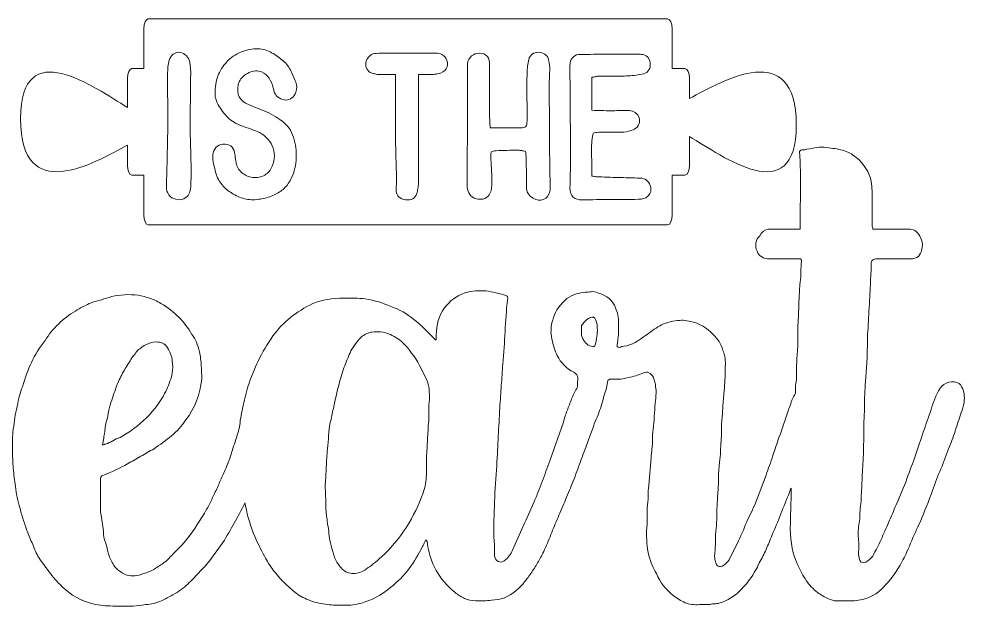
# Model space of a CAD drawing. Header units: inches. Extents: x 0.79 to 5.21, y -5.92 to -0.08.
# Drawn here: x 2.563 to 5.175, y -4.045 to -2.424 of the extents above; entities that cross this region are included whole.
import ezdxf

# ---------------------------------------------------------------- set-up
doc = ezdxf.new("R2010")
doc.units = ezdxf.units.IN
doc.header["$MEASUREMENT"] = 0
doc.layers.add('Layer 1', color=7, linetype='Continuous')

# ---------------------------------------------------------------- blocks, each defined once
blk = doc.blocks.new('block 4')
at = {"layer": 'Layer 1', "lineweight": 0}
for points, knots in [([(4.354, -2.4243), (4.354, -2.4243), (2.92, -2.4243), (2.92, -2.4243), (2.9131, -2.4243), (2.9075, -2.4364), (2.9075, -2.4511), (2.9075, -2.4511), (2.9075, -2.5615), (2.9075, -2.5615), (2.9075, -2.5615), (2.875, -2.5615), (2.875, -2.5615), (2.8682, -2.5615), (2.8625, -2.5735), (2.8625, -2.5883), (2.8625, -2.5883), (2.8625, -2.6684), (2.8625, -2.6684), (2.7725, -2.6145), (2.5676, -2.4632), (2.5676, -2.7), (2.5676, -2.9406), (2.7695, -2.8233), (2.8625, -2.7728), (2.8625, -2.7728), (2.8625, -2.8288), (2.8625, -2.8288), (2.8625, -2.8436), (2.8682, -2.8556), (2.875, -2.8556), (2.875, -2.8556), (2.9075, -2.8556), (2.9075, -2.8556), (2.9075, -2.8556), (2.9075, -2.966), (2.9075, -2.966), (2.9075, -2.9808), (2.9131, -2.9928), (2.92, -2.9928), (2.92, -2.9928), (4.354, -2.9928), (4.354, -2.9928), (4.3609, -2.9928), (4.3665, -2.9808), (4.3665, -2.966), (4.3665, -2.966), (4.3665, -2.8556), (4.3665, -2.8556), (4.3665, -2.8556), (4.4018, -2.8556), (4.4018, -2.8556), (4.4086, -2.8556), (4.4143, -2.8436), (4.4143, -2.8288), (4.4143, -2.8288), (4.4143, -2.7487), (4.4143, -2.7487), (4.5043, -2.8026), (4.7092, -2.9539), (4.7092, -2.7171), (4.7092, -2.4765), (4.5073, -2.5938), (4.4143, -2.6443), (4.4143, -2.6443), (4.4143, -2.5883), (4.4143, -2.5883), (4.4143, -2.5735), (4.4086, -2.5615), (4.4018, -2.5615), (4.4018, -2.5615), (4.3665, -2.5615), (4.3665, -2.5615), (4.3665, -2.5615), (4.3665, -2.4511), (4.3665, -2.4511), (4.3665, -2.4364), (4.3609, -2.4243), (4.354, -2.4243)], [0, 0, 0, 0, 1, 1, 1, 2, 2, 2, 3, 3, 3, 4, 4, 4, 5, 5, 5, 6, 6, 6, 7, 7, 7, 8, 8, 8, 9, 9, 9, 10, 10, 10, 11, 11, 11, 12, 12, 12, 13, 13, 13, 14, 14, 14, 15, 15, 15, 16, 16, 16, 17, 17, 17, 18, 18, 18, 19, 19, 19, 20, 20, 20, 21, 21, 21, 22, 22, 22, 23, 23, 23, 24, 24, 24, 25, 25, 25, 26, 26, 26, 26]), ([(3.197, -2.6607), (3.2053, -2.6642), (3.2136, -2.6676), (3.2219, -2.6709), (3.2302, -2.6741), (3.2385, -2.6775), (3.2467, -2.681), (3.2646, -2.6888), (3.2806, -2.6988), (3.2948, -2.7107), (3.309, -2.7227), (3.3184, -2.7385), (3.3232, -2.7581), (3.328, -2.7773), (3.3298, -2.7964), (3.3285, -2.8154), (3.3272, -2.8343), (3.3215, -2.853), (3.3115, -2.8713), (3.3054, -2.8822), (3.298, -2.8909), (3.2892, -2.8974), (3.2805, -2.904), (3.2707, -2.9094), (3.2598, -2.9138), (3.2541, -2.9159), (3.2484, -2.9177), (3.2425, -2.919), (3.2366, -2.9203), (3.2306, -2.9214), (3.2245, -2.9223), (3.211, -2.9244), (3.1981, -2.9239), (3.1859, -2.9206), (3.1737, -2.9174), (3.162, -2.9122), (3.1506, -2.9053), (3.1406, -2.8992), (3.1317, -2.8915), (3.1238, -2.8824), (3.116, -2.8732), (3.1103, -2.8623), (3.1068, -2.8497), (3.1046, -2.8414), (3.1024, -2.8331), (3.1003, -2.8248), (3.0981, -2.8166), (3.0974, -2.8081), (3.0983, -2.7993), (3.0992, -2.7915), (3.1021, -2.7849), (3.1071, -2.7794), (3.1121, -2.7739), (3.1184, -2.7708), (3.1258, -2.7699), (3.1445, -2.7686), (3.1554, -2.7767), (3.1585, -2.7941), (3.1593, -2.7985), (3.16, -2.8027), (3.1604, -2.8068), (3.1609, -2.811), (3.1615, -2.8153), (3.1624, -2.8196), (3.1641, -2.8309), (3.1693, -2.8404), (3.1778, -2.848), (3.1863, -2.8557), (3.1966, -2.8604), (3.2088, -2.8621), (3.221, -2.8634), (3.2319, -2.8612), (3.2415, -2.8556), (3.2511, -2.8499), (3.2581, -2.8416), (3.2624, -2.8307), (3.2664, -2.8216), (3.2683, -2.8121), (3.2683, -2.8023), (3.2683, -2.7925), (3.2664, -2.7833), (3.2624, -2.7748), (3.2585, -2.7663), (3.2529, -2.7585), (3.2458, -2.7513), (3.2386, -2.7441), (3.2297, -2.7385), (3.2193, -2.7346), (3.2119, -2.7315), (3.2042, -2.7287), (3.1964, -2.7261), (3.1885, -2.7235), (3.1807, -2.7207), (3.1729, -2.7176), (3.158, -2.7115), (3.1457, -2.7031), (3.1359, -2.6924), (3.1261, -2.6817), (3.1177, -2.6697), (3.1107, -2.6561), (3.109, -2.6526), (3.1076, -2.6491), (3.1065, -2.6453), (3.1054, -2.6417), (3.1048, -2.638), (3.1048, -2.6346), (3.104, -2.618), (3.1058, -2.6024), (3.1104, -2.5878), (3.115, -2.5732), (3.1225, -2.5596), (3.133, -2.5469), (3.1426, -2.5352), (3.1554, -2.5256), (3.1715, -2.5182), (3.1877, -2.5108), (3.2029, -2.5071), (3.2173, -2.5071), (3.2321, -2.5062), (3.2452, -2.5089), (3.2565, -2.5152), (3.2679, -2.5216), (3.2788, -2.5289), (3.2892, -2.5371), (3.2993, -2.545), (3.307, -2.5544), (3.3125, -2.5653), (3.3179, -2.5761), (3.323, -2.5875), (3.3278, -2.5992), (3.3309, -2.608), (3.3309, -2.6171), (3.3278, -2.6267), (3.3252, -2.6332), (3.3214, -2.6385), (3.3164, -2.6424), (3.3114, -2.6463), (3.3058, -2.6483), (3.2997, -2.6483), (3.2936, -2.6483), (3.2875, -2.6463), (3.2814, -2.6424), (3.2753, -2.6385), (3.2711, -2.6337), (3.269, -2.628), (3.2677, -2.6245), (3.2666, -2.6211), (3.2657, -2.6176), (3.2648, -2.6141), (3.264, -2.6106), (3.2631, -2.6071), (3.2596, -2.5975), (3.2551, -2.5892), (3.2497, -2.5823), (3.2442, -2.5753), (3.2361, -2.5707), (3.2252, -2.5685), (3.2195, -2.5672), (3.2136, -2.5674), (3.2075, -2.5692), (3.2014, -2.5709), (3.1956, -2.5735), (3.1902, -2.577), (3.1847, -2.5805), (3.18, -2.5848), (3.1761, -2.5898), (3.1722, -2.5948), (3.1696, -2.6001), (3.1683, -2.6058), (3.163, -2.6319), (3.1726, -2.6503), (3.197, -2.6607)], [0, 0, 0, 0, 1, 1, 1, 2, 2, 2, 3, 3, 3, 4, 4, 4, 5, 5, 5, 6, 6, 6, 7, 7, 7, 8, 8, 8, 9, 9, 9, 10, 10, 10, 11, 11, 11, 12, 12, 12, 13, 13, 13, 14, 14, 14, 15, 15, 15, 16, 16, 16, 17, 17, 17, 18, 18, 18, 19, 19, 19, 20, 20, 20, 21, 21, 21, 22, 22, 22, 23, 23, 23, 24, 24, 24, 25, 25, 25, 26, 26, 26, 27, 27, 27, 28, 28, 28, 29, 29, 29, 30, 30, 30, 31, 31, 31, 32, 32, 32, 33, 33, 33, 34, 34, 34, 35, 35, 35, 36, 36, 36, 37, 37, 37, 38, 38, 38, 39, 39, 39, 40, 40, 40, 41, 41, 41, 42, 42, 42, 43, 43, 43, 44, 44, 44, 45, 45, 45, 46, 46, 46, 47, 47, 47, 48, 48, 48, 49, 49, 49, 50, 50, 50, 51, 51, 51, 52, 52, 52, 53, 53, 53, 54, 54, 54, 55, 55, 55, 56, 56, 56, 57, 57, 57, 57]), ([(3.0382, -2.8559), (3.0382, -2.8666), (3.0379, -2.8774), (3.0375, -2.8883), (3.0366, -2.9009), (3.0324, -2.9104), (3.0248, -2.9167), (3.0171, -2.923), (3.0077, -2.9249), (2.9963, -2.9223), (2.9885, -2.9205), (2.982, -2.9164), (2.977, -2.9098), (2.972, -2.9033), (2.9697, -2.8961), (2.9702, -2.8883), (2.971, -2.8595), (2.9718, -2.8309), (2.9725, -2.8026), (2.9731, -2.7743), (2.9736, -2.7457), (2.9741, -2.7169), (2.9745, -2.6934), (2.9744, -2.6701), (2.9738, -2.647), (2.9731, -2.6239), (2.973, -2.6006), (2.9734, -2.577), (2.9734, -2.5631), (2.975, -2.5502), (2.978, -2.5384), (2.9802, -2.531), (2.9837, -2.5255), (2.9885, -2.5218), (2.9933, -2.5181), (2.9987, -2.5162), (3.0048, -2.5162), (3.0105, -2.5162), (3.016, -2.5184), (3.0215, -2.5227), (3.0269, -2.5271), (3.0308, -2.5323), (3.0329, -2.5384), (3.0342, -2.5419), (3.0351, -2.5455), (3.0356, -2.5492), (3.036, -2.5529), (3.0364, -2.5568), (3.0369, -2.5607), (3.0373, -2.5668), (3.0374, -2.5729), (3.0372, -2.579), (3.037, -2.5851), (3.0369, -2.5912), (3.0369, -2.5973), (3.0369, -2.5973), (3.0356, -2.7235), (3.0356, -2.7235), (3.036, -2.7401), (3.0364, -2.7566), (3.0369, -2.7732), (3.0373, -2.7897), (3.0377, -2.8063), (3.0382, -2.8229), (3.0382, -2.8342), (3.0382, -2.8452), (3.0382, -2.8559)], [0, 0, 0, 0, 1, 1, 1, 2, 2, 2, 3, 3, 3, 4, 4, 4, 5, 5, 5, 6, 6, 6, 7, 7, 7, 8, 8, 8, 9, 9, 9, 10, 10, 10, 11, 11, 11, 12, 12, 12, 13, 13, 13, 14, 14, 14, 15, 15, 15, 16, 16, 16, 17, 17, 17, 18, 18, 18, 19, 19, 19, 20, 20, 20, 21, 21, 21, 22, 22, 22, 22]), ([(3.7453, -2.5568), (3.7425, -2.5646), (3.7365, -2.5703), (3.7273, -2.5737), (3.7238, -2.5751), (3.7201, -2.5759), (3.7162, -2.5764), (3.7123, -2.5768), (3.7086, -2.5772), (3.7051, -2.5777), (3.699, -2.5781), (3.6929, -2.5782), (3.6868, -2.578), (3.6807, -2.5778), (3.6739, -2.5777), (3.6665, -2.5777), (3.6665, -2.5807), (3.6664, -2.5836), (3.6662, -2.5862), (3.666, -2.5888), (3.6659, -2.5914), (3.6659, -2.594), (3.6659, -2.6415), (3.666, -2.6888), (3.6662, -2.7359), (3.6664, -2.783), (3.6663, -2.8303), (3.6659, -2.8778), (3.6659, -2.8826), (3.6654, -2.8874), (3.6646, -2.8922), (3.6637, -2.897), (3.6626, -2.9016), (3.6613, -2.9059), (3.6569, -2.9199), (3.6465, -2.9257), (3.6299, -2.9236), (3.6146, -2.9214), (3.6064, -2.9133), (3.605, -2.8994), (3.6046, -2.8946), (3.6046, -2.89), (3.605, -2.8856), (3.6055, -2.8813), (3.6057, -2.8767), (3.6057, -2.8719), (3.6053, -2.8553), (3.6048, -2.8389), (3.6044, -2.8225), (3.604, -2.8062), (3.6035, -2.7897), (3.6031, -2.7732), (3.6026, -2.747), (3.6024, -2.7212), (3.6024, -2.6957), (3.6024, -2.6702), (3.6024, -2.6446), (3.6024, -2.6189), (3.6024, -2.6189), (3.6024, -2.5777), (3.6024, -2.5777), (3.5937, -2.5777), (3.5854, -2.5778), (3.5776, -2.578), (3.5697, -2.5782), (3.5621, -2.5781), (3.5547, -2.5777), (3.5512, -2.5772), (3.5475, -2.5766), (3.5436, -2.5757), (3.5397, -2.5748), (3.5362, -2.5735), (3.5331, -2.5718), (3.5275, -2.5683), (3.5237, -2.5638), (3.522, -2.5584), (3.5203, -2.5529), (3.5203, -2.5472), (3.522, -2.5411), (3.5242, -2.5345), (3.5277, -2.5293), (3.5325, -2.5254), (3.5373, -2.5214), (3.5432, -2.5195), (3.5501, -2.5195), (3.5584, -2.5191), (3.5666, -2.5188), (3.5746, -2.5188), (3.5827, -2.5188), (3.5907, -2.5188), (3.5985, -2.5188), (3.5985, -2.5188), (3.7142, -2.5188), (3.7142, -2.5188), (3.7264, -2.5188), (3.7356, -2.5234), (3.7417, -2.5326), (3.7469, -2.5408), (3.7481, -2.5489), (3.7453, -2.5568)], [0, 0, 0, 0, 1, 1, 1, 2, 2, 2, 3, 3, 3, 4, 4, 4, 5, 5, 5, 6, 6, 6, 7, 7, 7, 8, 8, 8, 9, 9, 9, 10, 10, 10, 11, 11, 11, 12, 12, 12, 13, 13, 13, 14, 14, 14, 15, 15, 15, 16, 16, 16, 17, 17, 17, 18, 18, 18, 19, 19, 19, 20, 20, 20, 21, 21, 21, 22, 22, 22, 23, 23, 23, 24, 24, 24, 25, 25, 25, 26, 26, 26, 27, 27, 27, 28, 28, 28, 29, 29, 29, 30, 30, 30, 31, 31, 31, 32, 32, 32, 33, 33, 33, 33]), ([(4.0287, -2.9007), (4.0261, -2.9116), (4.0202, -2.919), (4.0111, -2.9229), (4.0019, -2.9268), (3.9926, -2.9257), (3.983, -2.9196), (3.9703, -2.9118), (3.964, -2.9016), (3.964, -2.8889), (3.964, -2.8758), (3.964, -2.8629), (3.964, -2.85), (3.964, -2.8372), (3.9638, -2.8242), (3.9634, -2.8111), (3.9634, -2.8076), (3.9632, -2.8041), (3.963, -2.8006), (3.9628, -2.7972), (3.9625, -2.7937), (3.962, -2.7902), (3.9581, -2.7893), (3.9545, -2.7885), (3.9513, -2.7879), (3.948, -2.7872), (3.9446, -2.7869), (3.9411, -2.7869), (3.9311, -2.7869), (3.921, -2.787), (3.9107, -2.7872), (3.9005, -2.7875), (3.8903, -2.7878), (3.8803, -2.7882), (3.8742, -2.7887), (3.8702, -2.7897), (3.8682, -2.7915), (3.8663, -2.7932), (3.8655, -2.7974), (3.8659, -2.8039), (3.8664, -2.8148), (3.8669, -2.8256), (3.8676, -2.8363), (3.8682, -2.847), (3.8685, -2.858), (3.8685, -2.8693), (3.8694, -2.8798), (3.8688, -2.8896), (3.8666, -2.8987), (3.8618, -2.9157), (3.8498, -2.9236), (3.8306, -2.9223), (3.8232, -2.9214), (3.8169, -2.9184), (3.8117, -2.9134), (3.8064, -2.9084), (3.8032, -2.902), (3.8019, -2.8941), (3.801, -2.8915), (3.8005, -2.8888), (3.8005, -2.886), (3.8005, -2.8831), (3.8005, -2.8804), (3.8005, -2.8778), (3.8005, -2.8516), (3.8007, -2.8255), (3.8009, -2.7993), (3.8011, -2.7732), (3.8012, -2.747), (3.8012, -2.7209), (3.8012, -2.6934), (3.8013, -2.6659), (3.8015, -2.6385), (3.8017, -2.611), (3.8016, -2.5833), (3.8012, -2.5554), (3.8008, -2.5459), (3.8033, -2.5377), (3.8087, -2.5309), (3.8142, -2.5242), (3.8206, -2.5204), (3.828, -2.5195), (3.8376, -2.5177), (3.8457, -2.5193), (3.8522, -2.5241), (3.8587, -2.5289), (3.862, -2.5361), (3.862, -2.5456), (3.8624, -2.5692), (3.8625, -2.5927), (3.8623, -2.6163), (3.8621, -2.6398), (3.862, -2.6633), (3.862, -2.6869), (3.8624, -2.693), (3.8628, -2.6991), (3.863, -2.7052), (3.8632, -2.7113), (3.8635, -2.7178), (3.864, -2.7248), (3.8675, -2.7248), (3.8703, -2.7249), (3.8725, -2.7251), (3.8747, -2.7253), (3.8768, -2.7254), (3.879, -2.7254), (3.8903, -2.7254), (3.9018, -2.7254), (3.9133, -2.7254), (3.9249, -2.7254), (3.9363, -2.7252), (3.9477, -2.7248), (3.9551, -2.7248), (3.96, -2.7236), (3.9624, -2.7212), (3.9648, -2.7188), (3.966, -2.7137), (3.966, -2.7058), (3.966, -2.6836), (3.9659, -2.6614), (3.9656, -2.6391), (3.9654, -2.6169), (3.9655, -2.5947), (3.966, -2.5724), (3.966, -2.5663), (3.9664, -2.5603), (3.9673, -2.5545), (3.9682, -2.5486), (3.9692, -2.5426), (3.9706, -2.5365), (3.9723, -2.5299), (3.9756, -2.5249), (3.9804, -2.5214), (3.9851, -2.518), (3.9908, -2.5162), (3.9974, -2.5162), (4.0039, -2.5162), (4.0099, -2.5181), (4.0153, -2.5218), (4.0208, -2.5255), (4.0242, -2.5306), (4.0255, -2.5371), (4.0281, -2.5472), (4.0292, -2.5565), (4.0287, -2.5653), (4.027, -2.5936), (4.0265, -2.6217), (4.0271, -2.6496), (4.0278, -2.6775), (4.0281, -2.7056), (4.0281, -2.7339), (4.0277, -2.7588), (4.0278, -2.7837), (4.0284, -2.8088), (4.0291, -2.8339), (4.0294, -2.8591), (4.0294, -2.8843), (4.0298, -2.8869), (4.0299, -2.8897), (4.0297, -2.8925), (4.0295, -2.8953), (4.0292, -2.8981), (4.0287, -2.9007)], [0, 0, 0, 0, 1, 1, 1, 2, 2, 2, 3, 3, 3, 4, 4, 4, 5, 5, 5, 6, 6, 6, 7, 7, 7, 8, 8, 8, 9, 9, 9, 10, 10, 10, 11, 11, 11, 12, 12, 12, 13, 13, 13, 14, 14, 14, 15, 15, 15, 16, 16, 16, 17, 17, 17, 18, 18, 18, 19, 19, 19, 20, 20, 20, 21, 21, 21, 22, 22, 22, 23, 23, 23, 24, 24, 24, 25, 25, 25, 26, 26, 26, 27, 27, 27, 28, 28, 28, 29, 29, 29, 30, 30, 30, 31, 31, 31, 32, 32, 32, 33, 33, 33, 34, 34, 34, 35, 35, 35, 36, 36, 36, 37, 37, 37, 38, 38, 38, 39, 39, 39, 40, 40, 40, 41, 41, 41, 42, 42, 42, 43, 43, 43, 44, 44, 44, 45, 45, 45, 46, 46, 46, 47, 47, 47, 48, 48, 48, 49, 49, 49, 50, 50, 50, 51, 51, 51, 52, 52, 52, 53, 53, 53, 54, 54, 54, 54]), ([(4.3053, -2.9062), (4.3018, -2.913), (4.2962, -2.9177), (4.2883, -2.9203), (4.2831, -2.9216), (4.2781, -2.9223), (4.2733, -2.9223), (4.2471, -2.9227), (4.2213, -2.9229), (4.1958, -2.9229), (4.1703, -2.9229), (4.1445, -2.9234), (4.1183, -2.9242), (4.1079, -2.9242), (4.0996, -2.9216), (4.0935, -2.9164), (4.0874, -2.9111), (4.0843, -2.9026), (4.0843, -2.8909), (4.0847, -2.8778), (4.0851, -2.8647), (4.0853, -2.8516), (4.0855, -2.8386), (4.0856, -2.8253), (4.0856, -2.8118), (4.0856, -2.7708), (4.0855, -2.7302), (4.0853, -2.6901), (4.0851, -2.65), (4.0847, -2.6097), (4.0843, -2.5692), (4.0843, -2.5653), (4.0843, -2.5613), (4.0843, -2.5574), (4.0843, -2.5535), (4.0845, -2.5498), (4.085, -2.5463), (4.0858, -2.5389), (4.0889, -2.533), (4.0941, -2.5286), (4.0994, -2.5243), (4.1057, -2.5221), (4.1131, -2.5221), (4.1375, -2.5221), (4.1618, -2.522), (4.186, -2.5218), (4.2102, -2.5216), (4.2345, -2.5214), (4.2589, -2.5214), (4.2628, -2.5214), (4.2666, -2.5214), (4.2703, -2.5214), (4.274, -2.5214), (4.2779, -2.5217), (4.2818, -2.5221), (4.2883, -2.5225), (4.2938, -2.5249), (4.2981, -2.5293), (4.3025, -2.5337), (4.3051, -2.5389), (4.306, -2.545), (4.3068, -2.5524), (4.3057, -2.559), (4.3024, -2.5649), (4.2991, -2.5708), (4.2942, -2.5744), (4.2877, -2.5757), (4.2742, -2.5788), (4.26, -2.5807), (4.2452, -2.5816), (4.2317, -2.582), (4.2181, -2.5823), (4.2046, -2.5823), (4.1911, -2.5823), (4.1774, -2.5823), (4.1634, -2.5823), (4.1599, -2.5827), (4.1568, -2.5832), (4.154, -2.5839), (4.1511, -2.5845), (4.1482, -2.5851), (4.1451, -2.5855), (4.1451, -2.5855), (4.1451, -2.6764), (4.1451, -2.6764), (4.1543, -2.6768), (4.1631, -2.6772), (4.1716, -2.6774), (4.1801, -2.6776), (4.1887, -2.6777), (4.1974, -2.6777), (4.2048, -2.6777), (4.212, -2.6776), (4.219, -2.6774), (4.226, -2.6772), (4.233, -2.6771), (4.2399, -2.6771), (4.2421, -2.6771), (4.2442, -2.6771), (4.2462, -2.6771), (4.2481, -2.6771), (4.2502, -2.6773), (4.2524, -2.6777), (4.2585, -2.6786), (4.2638, -2.6813), (4.2684, -2.6859), (4.273, -2.6905), (4.2757, -2.6956), (4.2766, -2.7013), (4.2774, -2.7074), (4.2761, -2.7133), (4.2726, -2.7189), (4.2691, -2.7246), (4.2646, -2.7285), (4.2589, -2.7307), (4.2506, -2.7337), (4.2419, -2.7357), (4.2327, -2.7366), (4.2214, -2.737), (4.21, -2.7371), (4.1984, -2.7369), (4.1869, -2.7367), (4.1754, -2.7368), (4.1641, -2.7372), (4.1562, -2.7377), (4.1514, -2.7385), (4.1497, -2.7398), (4.148, -2.7411), (4.1467, -2.7459), (4.1458, -2.7542), (4.144, -2.7717), (4.1435, -2.7889), (4.1441, -2.8059), (4.1448, -2.8229), (4.1449, -2.8403), (4.1445, -2.8582), (4.1475, -2.8586), (4.1499, -2.859), (4.1517, -2.8592), (4.1534, -2.8594), (4.1554, -2.8597), (4.1576, -2.8601), (4.1776, -2.861), (4.1975, -2.8617), (4.2174, -2.8621), (4.2372, -2.8625), (4.2574, -2.8632), (4.2779, -2.8641), (4.2918, -2.8641), (4.3012, -2.8708), (4.306, -2.8843), (4.309, -2.8922), (4.3088, -2.8995), (4.3053, -2.9062)], [0, 0, 0, 0, 1, 1, 1, 2, 2, 2, 3, 3, 3, 4, 4, 4, 5, 5, 5, 6, 6, 6, 7, 7, 7, 8, 8, 8, 9, 9, 9, 10, 10, 10, 11, 11, 11, 12, 12, 12, 13, 13, 13, 14, 14, 14, 15, 15, 15, 16, 16, 16, 17, 17, 17, 18, 18, 18, 19, 19, 19, 20, 20, 20, 21, 21, 21, 22, 22, 22, 23, 23, 23, 24, 24, 24, 25, 25, 25, 26, 26, 26, 27, 27, 27, 28, 28, 28, 29, 29, 29, 30, 30, 30, 31, 31, 31, 32, 32, 32, 33, 33, 33, 34, 34, 34, 35, 35, 35, 36, 36, 36, 37, 37, 37, 38, 38, 38, 39, 39, 39, 40, 40, 40, 41, 41, 41, 42, 42, 42, 43, 43, 43, 44, 44, 44, 45, 45, 45, 46, 46, 46, 47, 47, 47, 48, 48, 48, 49, 49, 49, 50, 50, 50, 51, 51, 51, 51])]:
    blk.add_open_spline(points, degree=3, knots=knots, dxfattribs=at)
blk = doc.blocks.new('block 5')
at = {"layer": 'Layer 1', "lineweight": 0}
for points, knots in [([(5.1586, -3.4313), (5.1502, -3.4258), (5.1408, -3.4244), (5.1304, -3.4272), (5.1199, -3.43), (5.1119, -3.4355), (5.1064, -3.4439), (5.0952, -3.4634), (5.0868, -3.4829), (5.0813, -3.5024), (5.0743, -3.5246), (5.0674, -3.5449), (5.0604, -3.5629), (5.0534, -3.5852), (5.0461, -3.6072), (5.0385, -3.6287), (5.0308, -3.6503), (5.0228, -3.6723), (5.0145, -3.6945), (5.0061, -3.7168), (4.9963, -3.7405), (4.9852, -3.7656), (4.9782, -3.7823), (4.9713, -3.7987), (4.9643, -3.8147), (4.9573, -3.8307), (4.9504, -3.8463), (4.9434, -3.8617), (4.9364, -3.877), (4.9288, -3.8923), (4.9205, -3.9076), (4.9149, -3.9146), (4.9086, -3.9201), (4.9017, -3.9243), (4.8905, -3.9271), (4.8842, -3.9236), (4.8829, -3.9139), (4.8829, -3.9111), (4.8825, -3.909), (4.8818, -3.9076), (4.8811, -3.9062), (4.8808, -3.9041), (4.8808, -3.9013), (4.8821, -3.886), (4.8821, -3.8718), (4.8808, -3.8585), (4.8794, -3.8453), (4.88, -3.831), (4.8829, -3.8157), (4.8842, -3.8087), (4.8849, -3.8014), (4.8849, -3.7938), (4.8849, -3.7861), (4.8856, -3.7781), (4.887, -3.7697), (4.8884, -3.7502), (4.8894, -3.7308), (4.8902, -3.7112), (4.8909, -3.6918), (4.8919, -3.6723), (4.8933, -3.6528), (4.8947, -3.6291), (4.8954, -3.6051), (4.8954, -3.5807), (4.8954, -3.5563), (4.8961, -3.5323), (4.8975, -3.5086), (4.8975, -3.5086), (4.8975, -3.5024), (4.8975, -3.5024), (4.8975, -3.4871), (4.8978, -3.4717), (4.8985, -3.4564), (4.8992, -3.4411), (4.9002, -3.4258), (4.9017, -3.4104), (4.903, -3.3924), (4.9041, -3.3746), (4.9048, -3.3572), (4.9055, -3.3398), (4.9058, -3.322), (4.9058, -3.3039), (4.9072, -3.2803), (4.9086, -3.2559), (4.91, -3.2308), (4.9114, -3.2057), (4.9128, -3.1814), (4.9142, -3.1577), (4.9142, -3.1466), (4.9145, -3.1365), (4.9152, -3.1274), (4.9159, -3.1184), (4.9163, -3.1083), (4.9163, -3.0971), (4.9177, -3.0902), (4.9218, -3.0867), (4.9288, -3.0867), (4.9288, -3.0867), (5.0249, -3.0867), (5.0249, -3.0867), (5.043, -3.0867), (5.0534, -3.0776), (5.0562, -3.0595), (5.059, -3.047), (5.0569, -3.0352), (5.05, -3.024), (5.043, -3.0101), (5.0325, -3.0038), (5.0186, -3.0052), (5.0186, -3.0052), (4.933, -3.0052), (4.933, -3.0052), (4.933, -3.0052), (4.9205, -3.0052), (4.9205, -3.0052), (4.9205, -3.0024), (4.9201, -3.0003), (4.9194, -2.9989), (4.9187, -2.9976), (4.9184, -2.9955), (4.9184, -2.9927), (4.9184, -2.9927), (4.9184, -2.9237), (4.9184, -2.9237), (4.9184, -2.9154), (4.9184, -2.907), (4.9184, -2.8987), (4.9184, -2.8903), (4.9177, -2.8819), (4.9163, -2.8736), (4.9107, -2.8472), (4.8968, -2.8249), (4.8745, -2.8068), (4.8633, -2.797), (4.8508, -2.7904), (4.8369, -2.7869), (4.823, -2.7834), (4.8083, -2.781), (4.793, -2.7796), (4.7833, -2.7782), (4.7742, -2.7782), (4.7659, -2.7796), (4.7575, -2.781), (4.7484, -2.7824), (4.7387, -2.7838), (4.7345, -2.7852), (4.7307, -2.7859), (4.7272, -2.7859), (4.7237, -2.7859), (4.7206, -2.7873), (4.7178, -2.79), (4.7206, -2.8263), (4.7216, -2.8621), (4.721, -2.8976), (4.7202, -2.9331), (4.7199, -2.969), (4.7199, -3.0052), (4.7199, -3.0052), (4.7074, -3.0052), (4.7074, -3.0052), (4.7074, -3.0052), (4.6384, -3.0052), (4.6384, -3.0052), (4.6287, -3.0038), (4.6204, -3.0073), (4.6134, -3.0156), (4.612, -3.017), (4.6113, -3.0181), (4.6113, -3.0188), (4.6113, -3.0195), (4.6106, -3.0205), (4.6092, -3.0219), (4.5967, -3.0344), (4.5939, -3.0491), (4.6009, -3.0658), (4.6064, -3.0797), (4.6183, -3.0867), (4.6364, -3.0867), (4.6364, -3.0867), (4.7095, -3.0867), (4.7095, -3.0867), (4.7095, -3.0867), (4.7178, -3.0867), (4.7178, -3.0867), (4.722, -3.0867), (4.7241, -3.0887), (4.7241, -3.0929), (4.7227, -3.1027), (4.722, -3.1125), (4.722, -3.1222), (4.722, -3.1319), (4.7213, -3.1417), (4.7199, -3.1514), (4.7185, -3.1668), (4.7175, -3.1821), (4.7168, -3.1974), (4.7161, -3.2127), (4.7157, -3.228), (4.7157, -3.2433), (4.7143, -3.2573), (4.7137, -3.2708), (4.7137, -3.2841), (4.7137, -3.2973), (4.7137, -3.3109), (4.7137, -3.3248), (4.7122, -3.3401), (4.7112, -3.3561), (4.7105, -3.3728), (4.7098, -3.3896), (4.7095, -3.4056), (4.7095, -3.4209), (4.7081, -3.4279), (4.7074, -3.4348), (4.7074, -3.4418), (4.7074, -3.4471), (4.7074, -3.4524), (4.7074, -3.4577), (4.7047, -3.4622), (4.7013, -3.4687), (4.697, -3.4773), (4.6928, -3.4898), (4.6886, -3.502), (4.6844, -3.5138), (4.6803, -3.5257), (4.6761, -3.5379), (4.6719, -3.5504), (4.6705, -3.556), (4.667, -3.5657), (4.6615, -3.5796), (4.6587, -3.588), (4.6559, -3.5964), (4.6531, -3.6047), (4.6503, -3.6131), (4.6475, -3.6214), (4.6447, -3.6298), (4.6419, -3.6395), (4.6388, -3.6486), (4.6353, -3.6569), (4.6319, -3.6653), (4.6287, -3.6744), (4.626, -3.6841), (4.626, -3.6841), (4.5946, -3.7656), (4.5946, -3.7656), (4.5904, -3.7753), (4.5863, -3.7844), (4.5821, -3.7927), (4.5779, -3.8011), (4.5737, -3.8101), (4.5695, -3.8199), (4.5612, -3.8408), (4.5521, -3.861), (4.5424, -3.8805), (4.5424, -3.8805), (4.5236, -3.918), (4.5236, -3.918), (4.5194, -3.9236), (4.5145, -3.9285), (4.509, -3.9327), (4.4964, -3.9397), (4.4888, -3.9362), (4.486, -3.9222), (4.4846, -3.9195), (4.4839, -3.9146), (4.4839, -3.9076), (4.4853, -3.8937), (4.486, -3.8805), (4.486, -3.8679), (4.486, -3.8554), (4.4867, -3.8429), (4.4881, -3.8303), (4.4894, -3.815), (4.4902, -3.8004), (4.4902, -3.7864), (4.4902, -3.7725), (4.4909, -3.7579), (4.4922, -3.7426), (4.4936, -3.7273), (4.4943, -3.7127), (4.4943, -3.6987), (4.4943, -3.6848), (4.495, -3.6709), (4.4964, -3.6569), (4.4978, -3.6458), (4.4989, -3.6354), (4.4996, -3.6256), (4.5002, -3.6159), (4.5006, -3.6061), (4.5006, -3.5964), (4.502, -3.588), (4.5027, -3.5796), (4.5027, -3.5713), (4.5027, -3.5629), (4.5027, -3.5546), (4.5027, -3.5462), (4.5041, -3.5323), (4.5051, -3.5187), (4.5058, -3.5055), (4.5065, -3.4923), (4.5076, -3.478), (4.509, -3.4627), (4.5103, -3.4501), (4.5114, -3.4373), (4.5121, -3.424), (4.5128, -3.4108), (4.5131, -3.3972), (4.5131, -3.3833), (4.5145, -3.3694), (4.5124, -3.3548), (4.5069, -3.3394), (4.5041, -3.3297), (4.5006, -3.3217), (4.4964, -3.3154), (4.4922, -3.3091), (4.4867, -3.3025), (4.4797, -3.2955), (4.4616, -3.2761), (4.4407, -3.2642), (4.4171, -3.26), (4.4045, -3.2559), (4.3906, -3.2552), (4.3753, -3.258), (4.3558, -3.2608), (4.3398, -3.2663), (4.3272, -3.2747), (4.3202, -3.2788), (4.3136, -3.2834), (4.3074, -3.2882), (4.3011, -3.2931), (4.2945, -3.2976), (4.2875, -3.3018), (4.2666, -3.3185), (4.2465, -3.3276), (4.227, -3.329), (4.2228, -3.3318), (4.2186, -3.3318), (4.2144, -3.329), (4.2144, -3.3262), (4.2148, -3.3231), (4.2155, -3.3196), (4.2162, -3.3161), (4.2165, -3.3123), (4.2165, -3.3081), (4.2179, -3.3011), (4.2186, -3.2938), (4.2186, -3.2862), (4.2186, -3.2785), (4.2186, -3.2712), (4.2186, -3.2642), (4.2186, -3.2489), (4.2158, -3.235), (4.2102, -3.2224), (4.2033, -3.2015), (4.1866, -3.1876), (4.1601, -3.1807), (4.1545, -3.1779), (4.149, -3.1768), (4.1434, -3.1775), (4.1378, -3.1783), (4.1322, -3.1786), (4.1267, -3.1786), (4.1155, -3.18), (4.1051, -3.1824), (4.0954, -3.1859), (4.0856, -3.1894), (4.0772, -3.1946), (4.0703, -3.2015), (4.0522, -3.2183), (4.041, -3.2364), (4.0369, -3.2559), (4.0341, -3.2614), (4.0327, -3.2712), (4.0327, -3.2851), (4.0313, -3.2907), (4.032, -3.2984), (4.0348, -3.3081), (4.0376, -3.3248), (4.0425, -3.3401), (4.0494, -3.354), (4.0592, -3.3736), (4.0745, -3.3889), (4.0954, -3.4), (4.1023, -3.4042), (4.1058, -3.4091), (4.1058, -3.4146), (4.1058, -3.423), (4.1054, -3.4313), (4.1048, -3.4397), (4.1047, -3.441), (4.1042, -3.4422), (4.104, -3.4434), (4.1039, -3.4436), (4.1038, -3.4437), (4.1038, -3.4439), (4.0996, -3.4494), (4.0947, -3.4592), (4.0891, -3.4731), (4.085, -3.4843), (4.0808, -3.495), (4.0766, -3.5055), (4.0724, -3.5159), (4.0689, -3.5267), (4.0661, -3.5379), (4.0661, -3.5379), (4.0286, -3.6444), (4.0286, -3.6444), (4.0216, -3.6639), (4.0146, -3.683), (4.0077, -3.7019), (4.0007, -3.7206), (3.993, -3.7398), (3.9847, -3.7593), (3.9749, -3.7816), (3.9652, -3.8035), (3.9554, -3.8251), (3.9457, -3.8467), (3.9359, -3.8686), (3.9262, -3.8909), (3.9234, -3.8965), (3.9203, -3.9017), (3.9168, -3.9066), (3.9133, -3.9115), (3.9088, -3.916), (3.9032, -3.9201), (3.8976, -3.9243), (3.8921, -3.925), (3.8865, -3.9222), (3.8809, -3.9195), (3.8774, -3.9146), (3.8761, -3.9076), (3.8761, -3.9076), (3.8761, -3.8992), (3.8761, -3.8992), (3.8761, -3.8923), (3.8761, -3.8853), (3.8761, -3.8784), (3.8761, -3.8714), (3.8753, -3.8645), (3.874, -3.8575), (3.874, -3.824), (3.8747, -3.7906), (3.8761, -3.7572), (3.8774, -3.7238), (3.8795, -3.6904), (3.8823, -3.6569), (3.8837, -3.6291), (3.8851, -3.6023), (3.8865, -3.5765), (3.8879, -3.5508), (3.8893, -3.5246), (3.8907, -3.4982), (3.8921, -3.4773), (3.8935, -3.4568), (3.8949, -3.4366), (3.8962, -3.4164), (3.8976, -3.3965), (3.899, -3.377), (3.9018, -3.3464), (3.9039, -3.3164), (3.9053, -3.2872), (3.9067, -3.258), (3.9088, -3.2287), (3.9116, -3.1995), (3.9129, -3.1967), (3.9133, -3.195), (3.9126, -3.1942), (3.9119, -3.1936), (3.9116, -3.1925), (3.9116, -3.1911), (3.9116, -3.1911), (3.9095, -3.189), (3.9095, -3.189), (3.89, -3.1821), (3.8708, -3.1775), (3.852, -3.1754), (3.8332, -3.1734), (3.8141, -3.1751), (3.7946, -3.1807), (3.7709, -3.189), (3.7521, -3.203), (3.7382, -3.2224), (3.7228, -3.2433), (3.7152, -3.2684), (3.7152, -3.2976), (3.7152, -3.2976), (3.7152, -3.3102), (3.7152, -3.3102), (3.7152, -3.3102), (3.7131, -3.3102), (3.7131, -3.3102), (3.7131, -3.3102), (3.7069, -3.3039), (3.7069, -3.3039), (3.6901, -3.2858), (3.6724, -3.2691), (3.6536, -3.2538), (3.6348, -3.2385), (3.6135, -3.2266), (3.5899, -3.2183), (3.569, -3.2085), (3.5453, -3.2015), (3.5189, -3.1974), (3.5091, -3.196), (3.4993, -3.1953), (3.4896, -3.1953), (3.4799, -3.1953), (3.4701, -3.1953), (3.4604, -3.1953), (3.4283, -3.1953), (3.3998, -3.2002), (3.3747, -3.2099), (3.3288, -3.2322), (3.2918, -3.2621), (3.264, -3.2997), (3.2487, -3.322), (3.2354, -3.3446), (3.2243, -3.3676), (3.2132, -3.3906), (3.2034, -3.4146), (3.1951, -3.4397), (3.1923, -3.4494), (3.1898, -3.4592), (3.1878, -3.4689), (3.1857, -3.4787), (3.1832, -3.4891), (3.1804, -3.5003), (3.1763, -3.517), (3.1735, -3.5341), (3.1721, -3.5514), (3.1721, -3.5517), (3.1721, -3.5521), (3.172, -3.5523), (3.1699, -3.5591), (3.1678, -3.5661), (3.1659, -3.5734), (3.1603, -3.5901), (3.1551, -3.6065), (3.1502, -3.6225), (3.1453, -3.6385), (3.1394, -3.6542), (3.1324, -3.6695), (3.1269, -3.6806), (3.122, -3.6914), (3.1178, -3.7019), (3.1136, -3.7123), (3.1087, -3.7231), (3.1032, -3.7342), (3.0962, -3.7496), (3.0889, -3.7642), (3.0813, -3.7781), (3.0736, -3.792), (3.0649, -3.806), (3.0551, -3.8199), (3.037, -3.8505), (3.0175, -3.8749), (2.9967, -3.893), (2.9911, -3.8986), (2.9859, -3.9041), (2.981, -3.9097), (2.9761, -3.9153), (2.9709, -3.9201), (2.9653, -3.9243), (2.9556, -3.9313), (2.9462, -3.9376), (2.9371, -3.9431), (2.928, -3.9487), (2.918, -3.9529), (2.9068, -3.9557), (2.8901, -3.9626), (2.8748, -3.964), (2.8609, -3.9598), (2.8442, -3.9529), (2.8323, -3.9438), (2.8254, -3.9327), (2.8184, -3.9229), (2.8135, -3.9128), (2.8107, -3.9024), (2.8079, -3.8919), (2.8052, -3.8812), (2.8024, -3.87), (2.7982, -3.8603), (2.7961, -3.8498), (2.7961, -3.8387), (2.7961, -3.8387), (2.7899, -3.7948), (2.7899, -3.7948), (2.7885, -3.7893), (2.7878, -3.7837), (2.7878, -3.7781), (2.7878, -3.7725), (2.7878, -3.7663), (2.7878, -3.7593), (2.7878, -3.7593), (2.7878, -3.6924), (2.7878, -3.6924), (2.7878, -3.6911), (2.7891, -3.689), (2.7919, -3.6862), (2.8198, -3.6751), (2.8435, -3.6639), (2.863, -3.6528), (2.8755, -3.6458), (2.8877, -3.6389), (2.8995, -3.6319), (2.9113, -3.6249), (2.9235, -3.618), (2.9361, -3.611), (2.9528, -3.5999), (2.9688, -3.588), (2.9841, -3.5755), (2.9994, -3.5629), (3.0126, -3.5483), (3.0238, -3.5316), (3.0489, -3.4982), (3.0635, -3.4606), (3.0677, -3.4188), (3.0677, -3.4063), (3.0673, -3.3937), (3.0666, -3.3812), (3.0659, -3.3687), (3.0642, -3.3561), (3.0614, -3.3436), (3.0572, -3.3241), (3.0503, -3.3081), (3.0405, -3.2955), (3.021, -3.2608), (2.9925, -3.2322), (2.9549, -3.2099), (2.9437, -3.203), (2.9333, -3.1981), (2.9235, -3.1953), (2.9138, -3.1925), (2.9033, -3.1897), (2.8922, -3.1869), (2.8797, -3.1856), (2.8671, -3.1852), (2.8546, -3.1859), (2.8421, -3.1866), (2.8302, -3.1883), (2.8191, -3.1911), (2.8093, -3.1939), (2.7999, -3.1967), (2.7909, -3.1995), (2.7818, -3.2023), (2.7724, -3.205), (2.7627, -3.2078), (2.7557, -3.2106), (2.7484, -3.2141), (2.7408, -3.2183), (2.7331, -3.2224), (2.7258, -3.2266), (2.7188, -3.2308), (2.684, -3.2517), (2.6562, -3.2788), (2.6353, -3.3123), (2.6199, -3.3318), (2.6074, -3.352), (2.5977, -3.3728), (2.588, -3.3937), (2.5796, -3.416), (2.5726, -3.4397), (2.5671, -3.455), (2.5622, -3.4731), (2.558, -3.494), (2.5552, -3.5052), (2.5531, -3.5156), (2.5517, -3.5253), (2.5503, -3.5351), (2.5489, -3.5455), (2.5475, -3.5567), (2.5462, -3.5664), (2.5454, -3.5758), (2.5454, -3.5849), (2.5454, -3.5939), (2.5454, -3.6033), (2.5454, -3.6131), (2.5454, -3.6312), (2.5462, -3.6486), (2.5475, -3.6653), (2.5489, -3.682), (2.551, -3.6987), (2.5538, -3.7154), (2.5552, -3.7349), (2.5594, -3.7551), (2.5663, -3.776), (2.5691, -3.7872), (2.5723, -3.7983), (2.5757, -3.8094), (2.5792, -3.8206), (2.5831, -3.8317), (2.5872, -3.8429), (2.5928, -3.8554), (2.598, -3.8679), (2.6029, -3.8805), (2.6078, -3.893), (2.6137, -3.9048), (2.6207, -3.916), (2.6318, -3.9313), (2.6429, -3.9462), (2.6541, -3.9609), (2.6652, -3.9755), (2.6784, -3.9891), (2.6938, -4.0016), (2.716, -4.0211), (2.7432, -4.0343), (2.7752, -4.0413), (2.7836, -4.0427), (2.7923, -4.0437), (2.8013, -4.0444), (2.8104, -4.0451), (2.8198, -4.0455), (2.8295, -4.0455), (2.8295, -4.0455), (2.84, -4.0455), (2.84, -4.0455), (2.8511, -4.0455), (2.8616, -4.0455), (2.8713, -4.0455), (2.881, -4.0455), (2.8915, -4.0448), (2.9027, -4.0434), (2.9096, -4.042), (2.9169, -4.0409), (2.9246, -4.0403), (2.9322, -4.0395), (2.9395, -4.0378), (2.9465, -4.035), (2.9535, -4.0323), (2.9604, -4.0291), (2.9674, -4.0256), (2.9744, -4.0222), (2.9813, -4.0183), (2.9883, -4.0141), (3.0036, -4.0058), (3.0172, -3.9961), (3.029, -3.9849), (3.0409, -3.9738), (3.0523, -3.9619), (3.0635, -3.9494), (3.076, -3.9368), (3.0872, -3.924), (3.0969, -3.9107), (3.1067, -3.8975), (3.1164, -3.8839), (3.1262, -3.87), (3.1373, -3.8519), (3.1477, -3.8342), (3.1575, -3.8167), (3.1672, -3.7993), (3.177, -3.7809), (3.1867, -3.7614), (3.1868, -3.7612), (3.1869, -3.7609), (3.187, -3.7607), (3.1876, -3.7637), (3.1882, -3.7667), (3.1888, -3.7697), (3.1944, -3.7976), (3.2027, -3.8255), (3.2139, -3.8533), (3.2222, -3.8714), (3.2313, -3.8895), (3.241, -3.9076), (3.248, -3.9215), (3.256, -3.9344), (3.2651, -3.9462), (3.2741, -3.9581), (3.2842, -3.9696), (3.2953, -3.9807), (3.3065, -3.9919), (3.3176, -4.0016), (3.3288, -4.01), (3.3399, -4.0183), (3.3531, -4.0253), (3.3685, -4.0308), (3.3754, -4.0337), (3.3831, -4.0357), (3.3914, -4.0371), (3.3998, -4.0385), (3.4074, -4.0399), (3.4144, -4.0413), (3.4297, -4.0427), (3.4454, -4.0434), (3.4614, -4.0434), (3.4774, -4.0434), (3.4931, -4.0413), (3.5084, -4.0371), (3.5363, -4.0302), (3.5634, -4.0155), (3.5899, -3.9933), (3.6094, -3.9779), (3.6261, -3.9609), (3.64, -3.9421), (3.6539, -3.9233), (3.6664, -3.9027), (3.6776, -3.8805), (3.679, -3.8777), (3.6804, -3.8749), (3.6818, -3.8721), (3.6832, -3.8693), (3.6846, -3.8665), (3.686, -3.8637), (3.686, -3.8637), (3.6881, -3.8637), (3.6881, -3.8637), (3.6881, -3.8651), (3.6884, -3.8658), (3.6891, -3.8658), (3.6898, -3.8658), (3.6901, -3.8665), (3.6901, -3.8679), (3.6915, -3.886), (3.6971, -3.9069), (3.7069, -3.9306), (3.7138, -3.9459), (3.7222, -3.9598), (3.7319, -3.9724), (3.7417, -3.9849), (3.7535, -3.9967), (3.7674, -4.0079), (3.7758, -4.0149), (3.7845, -4.0204), (3.7935, -4.0246), (3.8026, -4.0288), (3.8127, -4.0308), (3.8238, -4.0308), (3.8308, -4.0308), (3.8381, -4.0308), (3.8458, -4.0308), (3.8534, -4.0308), (3.8607, -4.0302), (3.8677, -4.0288), (3.8928, -4.0288), (3.915, -4.0204), (3.9346, -4.0037), (3.9429, -3.9967), (3.9502, -3.9894), (3.9565, -3.9818), (3.9627, -3.9741), (3.9693, -3.9654), (3.9763, -3.9557), (3.9833, -3.9459), (3.9895, -3.9362), (3.9951, -3.9264), (4.0007, -3.9167), (4.0063, -3.9062), (4.0118, -3.8951), (4.0188, -3.8798), (4.0254, -3.8641), (4.0317, -3.8481), (4.038, -3.8321), (4.0445, -3.8164), (4.0515, -3.8011), (4.0585, -3.7844), (4.0654, -3.7677), (4.0724, -3.7509), (4.0794, -3.7342), (4.0863, -3.7175), (4.0933, -3.7008), (4.1003, -3.6827), (4.1069, -3.665), (4.1131, -3.6475), (4.1194, -3.6301), (4.126, -3.6124), (4.133, -3.5943), (4.1406, -3.5734), (4.1475, -3.5539), (4.1538, -3.5357), (4.158, -3.5278), (4.1615, -3.5198), (4.1643, -3.5118), (4.1698, -3.4958), (4.1747, -3.4794), (4.1789, -3.4627), (4.1817, -3.4557), (4.1838, -3.4491), (4.1852, -3.4428), (4.1866, -3.4366), (4.188, -3.43), (4.1894, -3.423), (4.1894, -3.423), (4.1935, -3.4188), (4.1935, -3.4188), (4.1935, -3.4188), (4.2186, -3.4188), (4.2186, -3.4188), (4.2256, -3.4188), (4.2346, -3.4174), (4.2458, -3.4146), (4.2597, -3.4118), (4.2729, -3.4077), (4.2855, -3.4021), (4.298, -3.3965), (4.3077, -3.4007), (4.3147, -3.4146), (4.3161, -3.4188), (4.3175, -3.423), (4.3189, -3.4272), (4.3202, -3.4313), (4.321, -3.4355), (4.321, -3.4397), (4.3223, -3.4467), (4.3227, -3.4529), (4.322, -3.4585), (4.3213, -3.4641), (4.321, -3.4703), (4.321, -3.4773), (4.3196, -3.4884), (4.3185, -3.5003), (4.3178, -3.5128), (4.3171, -3.5253), (4.3161, -3.5372), (4.3147, -3.5483), (4.3133, -3.5595), (4.3126, -3.5702), (4.3126, -3.5807), (4.3126, -3.5911), (4.3119, -3.6019), (4.3105, -3.6131), (4.3105, -3.6172), (4.3102, -3.6214), (4.3095, -3.6256), (4.3088, -3.6298), (4.3084, -3.6333), (4.3084, -3.6361), (4.3084, -3.6361), (4.3022, -3.7112), (4.3022, -3.7112), (4.3008, -3.7224), (4.3001, -3.7329), (4.3001, -3.7426), (4.3001, -3.7523), (4.2994, -3.7628), (4.298, -3.7739), (4.298, -3.7851), (4.298, -3.7955), (4.298, -3.8052), (4.298, -3.815), (4.2973, -3.8255), (4.2959, -3.8366), (4.2959, -3.8477), (4.2962, -3.8592), (4.2969, -3.871), (4.2976, -3.8829), (4.2994, -3.8944), (4.3022, -3.9055), (4.3049, -3.9153), (4.3081, -3.9243), (4.3116, -3.9327), (4.315, -3.941), (4.3189, -3.9487), (4.3231, -3.9557), (4.3342, -3.9807), (4.3495, -4.0009), (4.369, -4.0162), (4.3801, -4.0246), (4.3913, -4.0312), (4.4024, -4.0361), (4.4136, -4.0409), (4.4268, -4.0427), (4.4421, -4.0413), (4.4421, -4.0413), (4.4714, -4.0413), (4.4714, -4.0413), (4.4755, -4.0399), (4.4797, -4.0392), (4.4839, -4.0392), (4.4881, -4.0392), (4.4922, -4.0385), (4.4964, -4.0371), (4.5201, -4.0302), (4.5396, -4.0183), (4.5549, -4.0016), (4.5661, -3.9905), (4.5758, -3.979), (4.5842, -3.9671), (4.5925, -3.9553), (4.6002, -3.9418), (4.6071, -3.9264), (4.6141, -3.9139), (4.6204, -3.9013), (4.626, -3.8888), (4.6315, -3.8763), (4.6371, -3.863), (4.6427, -3.8491), (4.651, -3.8296), (4.659, -3.8101), (4.6667, -3.7906), (4.6743, -3.7711), (4.6823, -3.7517), (4.6907, -3.7321), (4.6919, -3.7278), (4.6933, -3.7237), (4.6949, -3.7197), (4.6949, -3.7245), (4.6949, -3.7294), (4.6949, -3.7342), (4.6949, -3.7509), (4.6945, -3.7673), (4.6938, -3.7833), (4.6931, -3.7993), (4.6928, -3.8157), (4.6928, -3.8324), (4.6928, -3.87), (4.6997, -3.9034), (4.7137, -3.9327), (4.7206, -3.948), (4.7283, -3.9619), (4.7366, -3.9745), (4.745, -3.987), (4.7554, -3.9981), (4.768, -4.0079), (4.7777, -4.0149), (4.7878, -4.0208), (4.7982, -4.0256), (4.8087, -4.0305), (4.8195, -4.0323), (4.8306, -4.0308), (4.8306, -4.0308), (4.8703, -4.0308), (4.8703, -4.0308), (4.9009, -4.0281), (4.9253, -4.0176), (4.9434, -3.9995), (4.9615, -3.9828), (4.9789, -3.9605), (4.9957, -3.9327), (5.0068, -3.9132), (5.0165, -3.893), (5.0249, -3.8721), (5.0333, -3.8512), (5.0423, -3.831), (5.0521, -3.8115), (5.0632, -3.7851), (5.0743, -3.7565), (5.0855, -3.7259), (5.0924, -3.7064), (5.1001, -3.6865), (5.1085, -3.6663), (5.1168, -3.6462), (5.1245, -3.6263), (5.1314, -3.6068), (5.1384, -3.5901), (5.1447, -3.5731), (5.1502, -3.5556), (5.1558, -3.5382), (5.1614, -3.5212), (5.1669, -3.5044), (5.1739, -3.4864), (5.1753, -3.4689), (5.1711, -3.4522), (5.1683, -3.4425), (5.1641, -3.4355), (5.1586, -3.4313)], [0, 0, 0, 0, 1, 1, 1, 2, 2, 2, 3, 3, 3, 4, 4, 4, 5, 5, 5, 6, 6, 6, 7, 7, 7, 8, 8, 8, 9, 9, 9, 10, 10, 10, 11, 11, 11, 12, 12, 12, 13, 13, 13, 14, 14, 14, 15, 15, 15, 16, 16, 16, 17, 17, 17, 18, 18, 18, 19, 19, 19, 20, 20, 20, 21, 21, 21, 22, 22, 22, 23, 23, 23, 24, 24, 24, 25, 25, 25, 26, 26, 26, 27, 27, 27, 28, 28, 28, 29, 29, 29, 30, 30, 30, 31, 31, 31, 32, 32, 32, 33, 33, 33, 34, 34, 34, 35, 35, 35, 36, 36, 36, 37, 37, 37, 38, 38, 38, 39, 39, 39, 40, 40, 40, 41, 41, 41, 42, 42, 42, 43, 43, 43, 44, 44, 44, 45, 45, 45, 46, 46, 46, 47, 47, 47, 48, 48, 48, 49, 49, 49, 50, 50, 50, 51, 51, 51, 52, 52, 52, 53, 53, 53, 54, 54, 54, 55, 55, 55, 56, 56, 56, 57, 57, 57, 58, 58, 58, 59, 59, 59, 60, 60, 60, 61, 61, 61, 62, 62, 62, 63, 63, 63, 64, 64, 64, 65, 65, 65, 66, 66, 66, 67, 67, 67, 68, 68, 68, 69, 69, 69, 70, 70, 70, 71, 71, 71, 72, 72, 72, 73, 73, 73, 74, 74, 74, 75, 75, 75, 76, 76, 76, 77, 77, 77, 78, 78, 78, 79, 79, 79, 80, 80, 80, 81, 81, 81, 82, 82, 82, 83, 83, 83, 84, 84, 84, 85, 85, 85, 86, 86, 86, 87, 87, 87, 88, 88, 88, 89, 89, 89, 90, 90, 90, 91, 91, 91, 92, 92, 92, 93, 93, 93, 94, 94, 94, 95, 95, 95, 96, 96, 96, 97, 97, 97, 98, 98, 98, 99, 99, 99, 100, 100, 100, 101, 101, 101, 102, 102, 102, 103, 103, 103, 104, 104, 104, 105, 105, 105, 106, 106, 106, 107, 107, 107, 108, 108, 108, 109, 109, 109, 110, 110, 110, 111, 111, 111, 112, 112, 112, 113, 113, 113, 114, 114, 114, 115, 115, 115, 116, 116, 116, 117, 117, 117, 118, 118, 118, 119, 119, 119, 120, 120, 120, 121, 121, 121, 122, 122, 122, 123, 123, 123, 124, 124, 124, 125, 125, 125, 126, 126, 126, 127, 127, 127, 128, 128, 128, 129, 129, 129, 130, 130, 130, 131, 131, 131, 132, 132, 132, 133, 133, 133, 134, 134, 134, 135, 135, 135, 136, 136, 136, 137, 137, 137, 138, 138, 138, 139, 139, 139, 140, 140, 140, 141, 141, 141, 142, 142, 142, 143, 143, 143, 144, 144, 144, 145, 145, 145, 146, 146, 146, 147, 147, 147, 148, 148, 148, 149, 149, 149, 150, 150, 150, 151, 151, 151, 152, 152, 152, 153, 153, 153, 154, 154, 154, 155, 155, 155, 156, 156, 156, 157, 157, 157, 158, 158, 158, 159, 159, 159, 160, 160, 160, 161, 161, 161, 162, 162, 162, 163, 163, 163, 164, 164, 164, 165, 165, 165, 166, 166, 166, 167, 167, 167, 168, 168, 168, 169, 169, 169, 170, 170, 170, 171, 171, 171, 172, 172, 172, 173, 173, 173, 174, 174, 174, 175, 175, 175, 176, 176, 176, 177, 177, 177, 178, 178, 178, 179, 179, 179, 180, 180, 180, 181, 181, 181, 182, 182, 182, 183, 183, 183, 184, 184, 184, 185, 185, 185, 186, 186, 186, 187, 187, 187, 188, 188, 188, 189, 189, 189, 190, 190, 190, 191, 191, 191, 192, 192, 192, 193, 193, 193, 194, 194, 194, 195, 195, 195, 196, 196, 196, 197, 197, 197, 198, 198, 198, 199, 199, 199, 200, 200, 200, 201, 201, 201, 202, 202, 202, 203, 203, 203, 204, 204, 204, 205, 205, 205, 206, 206, 206, 207, 207, 207, 208, 208, 208, 209, 209, 209, 210, 210, 210, 211, 211, 211, 212, 212, 212, 213, 213, 213, 214, 214, 214, 215, 215, 215, 216, 216, 216, 217, 217, 217, 218, 218, 218, 219, 219, 219, 220, 220, 220, 221, 221, 221, 222, 222, 222, 223, 223, 223, 224, 224, 224, 225, 225, 225, 226, 226, 226, 227, 227, 227, 228, 228, 228, 229, 229, 229, 230, 230, 230, 231, 231, 231, 232, 232, 232, 233, 233, 233, 234, 234, 234, 235, 235, 235, 236, 236, 236, 237, 237, 237, 238, 238, 238, 239, 239, 239, 240, 240, 240, 241, 241, 241, 242, 242, 242, 243, 243, 243, 244, 244, 244, 245, 245, 245, 246, 246, 246, 247, 247, 247, 248, 248, 248, 249, 249, 249, 250, 250, 250, 251, 251, 251, 252, 252, 252, 253, 253, 253, 254, 254, 254, 255, 255, 255, 256, 256, 256, 257, 257, 257, 258, 258, 258, 259, 259, 259, 260, 260, 260, 261, 261, 261, 262, 262, 262, 263, 263, 263, 264, 264, 264, 265, 265, 265, 266, 266, 266, 267, 267, 267, 268, 268, 268, 269, 269, 269, 270, 270, 270, 271, 271, 271, 272, 272, 272, 273, 273, 273, 274, 274, 274, 275, 275, 275, 276, 276, 276, 277, 277, 277, 278, 278, 278, 279, 279, 279, 280, 280, 280, 281, 281, 281, 282, 282, 282, 283, 283, 283, 284, 284, 284, 285, 285, 285, 286, 286, 286, 287, 287, 287, 288, 288, 288, 289, 289, 289, 290, 290, 290, 291, 291, 291, 292, 292, 292, 293, 293, 293, 294, 294, 294, 295, 295, 295, 296, 296, 296, 297, 297, 297, 298, 298, 298, 299, 299, 299, 300, 300, 300, 301, 301, 301, 302, 302, 302, 303, 303, 303, 304, 304, 304, 305, 305, 305, 306, 306, 306, 307, 307, 307, 308, 308, 308, 309, 309, 309, 310, 310, 310, 311, 311, 311, 312, 312, 312, 313, 313, 313, 314, 314, 314, 315, 315, 315, 316, 316, 316, 317, 317, 317, 318, 318, 318, 319, 319, 319, 320, 320, 320, 321, 321, 321, 322, 322, 322, 323, 323, 323, 324, 324, 324, 325, 325, 325, 326, 326, 326, 327, 327, 327, 328, 328, 328, 329, 329, 329, 330, 330, 330, 331, 331, 331, 332, 332, 332, 333, 333, 333, 334, 334, 334, 335, 335, 335, 336, 336, 336, 337, 337, 337, 338, 338, 338, 339, 339, 339, 340, 340, 340, 341, 341, 341, 342, 342, 342, 343, 343, 343, 344, 344, 344, 345, 345, 345, 346, 346, 346, 347, 347, 347, 348, 348, 348, 349, 349, 349, 350, 350, 350, 351, 351, 351, 351]), ([(4.1163, -3.2705), (4.1204, -3.2663), (4.1218, -3.2642), (4.1204, -3.2642), (4.1288, -3.2559), (4.1351, -3.251), (4.1392, -3.2496), (4.1476, -3.2454), (4.1531, -3.2475), (4.1559, -3.2559), (4.1587, -3.2628), (4.1601, -3.2726), (4.1601, -3.2851), (4.1601, -3.2921), (4.1594, -3.2994), (4.158, -3.307), (4.1566, -3.3147), (4.1545, -3.322), (4.1518, -3.329), (4.1392, -3.329), (4.1295, -3.3234), (4.1225, -3.3123), (4.1183, -3.3067), (4.1163, -3.2997), (4.1163, -3.2914), (4.1163, -3.2914), (4.1163, -3.2705), (4.1163, -3.2705)], [0, 0, 0, 0, 1, 1, 1, 2, 2, 2, 3, 3, 3, 4, 4, 4, 5, 5, 5, 6, 6, 6, 7, 7, 7, 8, 8, 8, 9, 9, 9, 9]), ([(3.6943, -3.5044), (3.6943, -3.5142), (3.6943, -3.524), (3.6943, -3.5337), (3.6929, -3.5518), (3.6919, -3.5692), (3.6912, -3.5859), (3.6905, -3.6026), (3.6894, -3.6193), (3.6881, -3.6361), (3.6881, -3.6361), (3.6881, -3.6778), (3.6881, -3.6778), (3.6881, -3.6945), (3.686, -3.7099), (3.6818, -3.7238), (3.672, -3.7544), (3.6581, -3.7851), (3.64, -3.8157), (3.6163, -3.8561), (3.5871, -3.8909), (3.5523, -3.9201), (3.5453, -3.9257), (3.5387, -3.9309), (3.5324, -3.9358), (3.5262, -3.9407), (3.5195, -3.9452), (3.5126, -3.9494), (3.5014, -3.955), (3.4899, -3.9567), (3.4781, -3.9546), (3.4663, -3.9525), (3.4569, -3.9466), (3.4499, -3.9368), (3.4429, -3.9285), (3.4377, -3.9195), (3.4343, -3.9097), (3.4308, -3.9), (3.4276, -3.8895), (3.4249, -3.8784), (3.422, -3.8686), (3.4203, -3.8596), (3.4196, -3.8512), (3.4189, -3.8429), (3.4179, -3.8345), (3.4165, -3.8261), (3.4151, -3.822), (3.4144, -3.8175), (3.4144, -3.8126), (3.4144, -3.8077), (3.4137, -3.8032), (3.4123, -3.799), (3.4109, -3.7851), (3.4102, -3.7715), (3.4102, -3.7582), (3.4102, -3.745), (3.4095, -3.7308), (3.4081, -3.7154), (3.4095, -3.7001), (3.4106, -3.6841), (3.4113, -3.6674), (3.412, -3.6507), (3.413, -3.6347), (3.4144, -3.6193), (3.4158, -3.6082), (3.4168, -3.5964), (3.4175, -3.5838), (3.4182, -3.5713), (3.4193, -3.5595), (3.4207, -3.5483), (3.4235, -3.5358), (3.4262, -3.5229), (3.429, -3.5097), (3.4318, -3.4964), (3.4346, -3.4836), (3.4374, -3.471), (3.4402, -3.4585), (3.4433, -3.4456), (3.4468, -3.4324), (3.4502, -3.4192), (3.4541, -3.4063), (3.4583, -3.3937), (3.4638, -3.3784), (3.4694, -3.3642), (3.475, -3.3509), (3.4805, -3.3377), (3.4889, -3.3248), (3.5001, -3.3123), (3.507, -3.3025), (3.5147, -3.2963), (3.523, -3.2935), (3.5286, -3.2907), (3.5335, -3.2893), (3.5377, -3.2893), (3.5544, -3.2865), (3.5697, -3.2879), (3.5836, -3.2935), (3.5975, -3.299), (3.6108, -3.3074), (3.6233, -3.3185), (3.64, -3.3352), (3.6553, -3.3561), (3.6693, -3.3812), (3.6693, -3.3812), (3.6881, -3.4188), (3.6881, -3.4188), (3.6922, -3.4286), (3.6947, -3.438), (3.6954, -3.447), (3.6961, -3.4561), (3.6964, -3.4655), (3.6964, -3.4752), (3.695, -3.485), (3.6943, -3.4947), (3.6943, -3.5044)], [0, 0, 0, 0, 1, 1, 1, 2, 2, 2, 3, 3, 3, 4, 4, 4, 5, 5, 5, 6, 6, 6, 7, 7, 7, 8, 8, 8, 9, 9, 9, 10, 10, 10, 11, 11, 11, 12, 12, 12, 13, 13, 13, 14, 14, 14, 15, 15, 15, 16, 16, 16, 17, 17, 17, 18, 18, 18, 19, 19, 19, 20, 20, 20, 21, 21, 21, 22, 22, 22, 23, 23, 23, 24, 24, 24, 25, 25, 25, 26, 26, 26, 27, 27, 27, 28, 28, 28, 29, 29, 29, 30, 30, 30, 31, 31, 31, 32, 32, 32, 33, 33, 33, 34, 34, 34, 35, 35, 35, 36, 36, 36, 37, 37, 37, 38, 38, 38, 38]), ([(2.7972, -3.5817), (2.7979, -3.5762), (2.7989, -3.5706), (2.8003, -3.565), (2.8003, -3.5525), (2.8024, -3.5407), (2.8066, -3.5295), (2.8107, -3.5058), (2.8156, -3.4864), (2.8212, -3.471), (2.824, -3.4627), (2.8267, -3.4547), (2.8295, -3.447), (2.8323, -3.4394), (2.8351, -3.4321), (2.8379, -3.4251), (2.8435, -3.4125), (2.8497, -3.4007), (2.8567, -3.3896), (2.8636, -3.3784), (2.8706, -3.3673), (2.8776, -3.3561), (2.8804, -3.3534), (2.8831, -3.3499), (2.8859, -3.3457), (2.8887, -3.3415), (2.8922, -3.3381), (2.8964, -3.3352), (2.9131, -3.3213), (2.9298, -3.3151), (2.9465, -3.3164), (2.9591, -3.3164), (2.9688, -3.3234), (2.9758, -3.3373), (2.9813, -3.3471), (2.9848, -3.3568), (2.9862, -3.3666), (2.9862, -3.3736), (2.9869, -3.3784), (2.9883, -3.3812), (2.9883, -3.3882), (2.9869, -3.3986), (2.9841, -3.4125), (2.9813, -3.4209), (2.9785, -3.4289), (2.9758, -3.4366), (2.973, -3.4442), (2.9695, -3.4515), (2.9653, -3.4585), (2.9542, -3.4808), (2.9375, -3.5031), (2.9152, -3.5253), (2.8929, -3.5476), (2.8685, -3.5657), (2.8421, -3.5796), (2.8351, -3.5824), (2.8285, -3.5856), (2.8222, -3.5891), (2.816, -3.5925), (2.8093, -3.5957), (2.8024, -3.5984), (2.801, -3.5984), (2.7999, -3.5988), (2.7993, -3.5995), (2.7985, -3.6002), (2.7968, -3.6005), (2.794, -3.6005), (2.7954, -3.5936), (2.7964, -3.5873), (2.7972, -3.5817)], [0, 0, 0, 0, 1, 1, 1, 2, 2, 2, 3, 3, 3, 4, 4, 4, 5, 5, 5, 6, 6, 6, 7, 7, 7, 8, 8, 8, 9, 9, 9, 10, 10, 10, 11, 11, 11, 12, 12, 12, 13, 13, 13, 14, 14, 14, 15, 15, 15, 16, 16, 16, 17, 17, 17, 18, 18, 18, 19, 19, 19, 20, 20, 20, 21, 21, 21, 22, 22, 22, 23, 23, 23, 23])]:
    blk.add_open_spline(points, degree=3, knots=knots, dxfattribs=at)

msp = doc.modelspace()

# ---------------------------------------------------------------- block references
at = {"layer": 'Layer 1'}
for name in ['block 4', 'block 5']:
    msp.add_blockref(name, (0, 0), dxfattribs=at)

doc.saveas('drawing.dxf')
